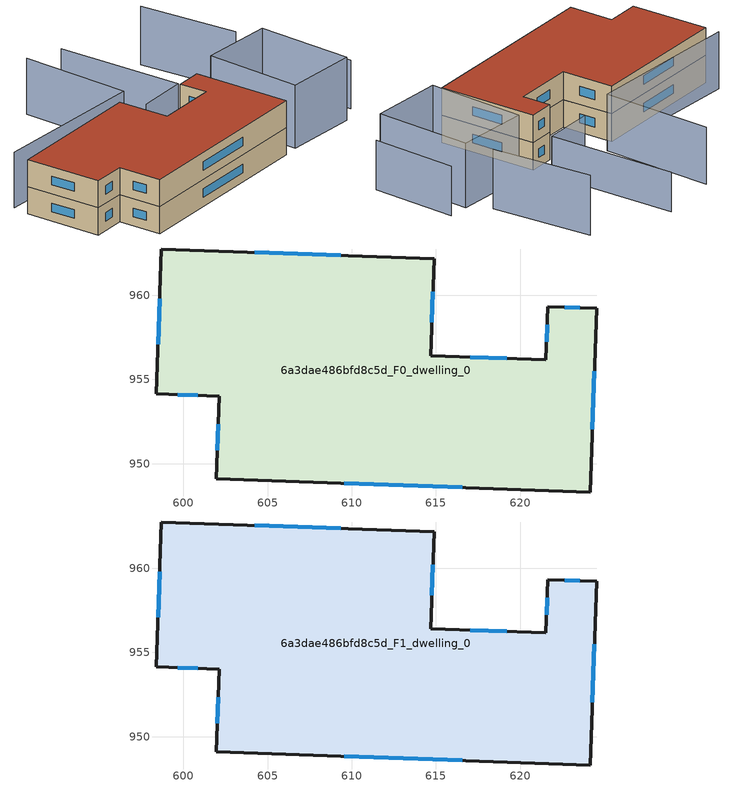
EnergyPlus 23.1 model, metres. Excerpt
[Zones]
6a3dae486bfd8c5d_F0_dwelling_0
 floor ground (EU_floor_Construction): 624.54,959.21 624.16,948.31 601.96,949.11 602.14,954.01 598.39,954.14 598.7,962.75 614.89,962.17 614.69,956.41 621.53,956.17 621.65,959.32 z0
 wall outside (EU_wall_Construction): 621.65,959.32 621.53,956.17 614.69,956.41 614.89,962.17 598.7,962.75 598.39,954.14 602.14,954.01 601.96,949.11 624.16,948.31 624.54,959.21 621.65,959.32 z0:3
 window (EU_Window_Construction): 621.61,958.24 621.57,957.25 / 623.55,959.25 622.64,959.28 / 624.29,952.04 624.41,955.48 / 609.56,948.84 616.56,948.59 / 602.08,952.33 602.02,950.78 / 599.67,954.1 600.86,954.05 / 598.59,959.8 598.5,957.09 / 609.35,962.36 604.24,962.55 / 614.76,958.38 614.82,960.2 / 619.19,956.25 617.03,956.33 z1.03:1.97
6a3dae486bfd8c5d_F1_dwelling_0
 floor to 6a3dae486bfd8c5d_F0_dwelling_0 (EU_floor_Construction): 624.54,959.21 624.15,948.31 601.96,949.11 602.14,954.01 598.39,954.14 598.7,962.75 614.89,962.17 614.69,956.41 621.53,956.17 621.65,959.32 z3
 wall outside (EU_wall_Construction): 621.65,959.32 621.53,956.17 614.69,956.41 614.89,962.17 598.7,962.75 598.39,954.14 602.14,954.01 601.96,949.11 624.16,948.31 624.54,959.21 621.65,959.32 z3:6
 window (EU_Window_Construction): 621.61,958.24 621.57,957.25 / 623.55,959.25 622.64,959.28 / 624.29,952.04 624.41,955.48 / 609.56,948.84 616.56,948.59 / 602.08,952.33 602.02,950.78 / 599.67,954.1 600.86,954.05 / 598.59,959.8 598.5,957.09 / 609.35,962.36 604.24,962.55 / 614.76,958.38 614.82,960.2 / 619.19,956.25 617.03,956.33 z4.03:4.97
 roof outside (EU_roof_Construction): 624.16,948.31 624.54,959.21 621.65,959.32 621.53,956.17 614.69,956.41 614.89,962.17 598.7,962.75 598.39,954.14 602.14,954.01 601.96,949.11 z6
shading: 636.59,948.63 637.53,958.01 z0:5.4; 635.24,958.24 634.09,947.5 / 634.09,947.5 625.89,948.38 / 625.89,948.38 627.03,959.12 / 627.03,959.12 635.24,958.24 z0:7; 633.99,960.64 633.84,971.83 z0:6.5; 625.13,975.66 624.62,961.42 / 624.62,961.42 618.92,961.62 z0:4.3; 618.03,975.22 616.92,962.97 / 616.92,962.97 599.13,964.59 z0:6.2
[Building]
EU S2 Campaign: North Axis=0; Terrain=City; Solar Distribution=FullExterior
[Site:Location]
Cape.Town.Intl.AP: Latitude=-33.965; Longitude=18.602; Time Zone=2; Elevation=46
[SizingPeriod:WeatherFileDays]
AnnualSizingPeriod: Begin Month=1; Begin Day of Month=1; End Month=12; End Day of Month=31; Day of Week for Start Day=Monday; Use Weather File Daylight Saving Period=No; Use Weather File Rain and Snow Indicators=No
[MATERIAL]
EU_InternalMass_Material: Roughness=MediumRough; Thickness=0.1; Conductivity=1; Density=1800; Specific Heat=900; Thermal Absorptance=0.9; Solar Absorptance=0.7; Visible Absorptance=0.7
[MATERIAL:NOMASS] Roughness=MediumRough; Thermal Absorptance=0.9; Solar Absorptance=0.7; Visible Absorptance=0.7
Name | Thermal Resistance
EU_wall_NoMass | 0.493876
EU_roof_NoMass | 0.449382
EU_floor_NoMass | 1.25
[WINDOWMATERIAL:SIMPLEGLAZINGSYSTEM]
EU_Window_SimpleGlazing: UFactor=4.4; Solar Heat Gain Coefficient=0.85; Visible Transmittance=0.85
[CONSTRUCTION]
EU_wall_Construction: EU_wall_NoMass
EU_roof_Construction: EU_roof_NoMass
EU_floor_Construction: EU_floor_NoMass
EU_Window_Construction: EU_Window_SimpleGlazing
EU_InternalMass_Construction: EU_InternalMass_Material
[ZONE] Type=1; Multiplier=1; Ceiling Height=autocalculate; Floor Area=autocalculate; Part of Total Floor Area=Yes
Name | Volume
6a3dae486bfd8c5d_F0_dwelling_0 | 856.001
6a3dae486bfd8c5d_F1_dwelling_0 | 856
[INTERNALMASS] Construction=EU_InternalMass_Construction; Surface Area=285.334
Name | Zone or ZoneList
6a3dae486bfd8c5d_F0_dwelling_0_EU_InternalMass | 6a3dae486bfd8c5d_F0_dwelling_0
6a3dae486bfd8c5d_F1_dwelling_0_EU_InternalMass | 6a3dae486bfd8c5d_F1_dwelling_0
[OTHEREQUIPMENT] Fuel Type=Electricity; Design Level Calculation Method=Watts/Area; Power per Zone Floor Area=1; Fraction Latent=0; Fraction Radiant=0; Fraction Lost=0; Carbon Dioxide Generation Rate=0; EndUse Subcategory=EU_Step8_InternalGains
Name | Zone or ZoneList or Space or SpaceList | Schedule
EU_Step8_InternalGain_6a3dae486bfd8c5d_F0_dwelling_0_f000 | 6a3dae486bfd8c5d_F0_dwelling_0 | EU_Step8_GainSchedule_6a3dae486bfd8c5d_F0_dwelling_0_f000
EU_Step8_InternalGain_6a3dae486bfd8c5d_F1_dwelling_0_f000 | 6a3dae486bfd8c5d_F1_dwelling_0 | EU_Step8_GainSchedule_6a3dae486bfd8c5d_F1_dwelling_0_f000
[ZONEVENTILATION:DESIGNFLOWRATE] Schedule=EU_AlwaysOn; Design Flow Rate Calculation Method=AirChanges/Hour; Air Changes per Hour=0.64; Ventilation Type=Natural; Fan Pressure Rise=0; Fan Total Efficiency=1; Constant Term Coefficient=1; Temperature Term Coefficient=0; Velocity Term Coefficient=0; Velocity Squared Term Coefficient=0; Minimum Indoor Temperature=-100; Maximum Indoor Temperature=100; Delta Temperature=-100; Minimum Outdoor Temperature=-100; Maximum Outdoor Temperature=100; Maximum Wind Speed=40
Name | Zone or ZoneList or Space or SpaceList
EU_ConstantAir_6a3dae486bfd8c5d_F0_dwelling_0 | 6a3dae486bfd8c5d_F0_dwelling_0
EU_ConstantAir_6a3dae486bfd8c5d_F1_dwelling_0 | 6a3dae486bfd8c5d_F1_dwelling_0
[HVACTEMPLATE:THERMOSTAT] Constant Heating Setpoint=20; Constant Cooling Setpoint=50
EU_HeatOnly_6a3dae486bfd8c5d_F0_dwelling_0; EU_HeatOnly_6a3dae486bfd8c5d_F1_dwelling_0
[HVACTEMPLATE:ZONE:IDEALLOADSAIRSYSTEM] System Availability Schedule=EU_AlwaysOn; Maximum Heating Supply Air Temperature=50; Minimum Cooling Supply Air Temperature=13; Maximum Heating Supply Air Humidity Ratio=0.0156; Minimum Cooling Supply Air Humidity Ratio=0.0077; Heating Limit=NoLimit; Cooling Limit=NoLimit; Heating Availability Schedule=EU_AlwaysOn; Cooling Availability Schedule=EU_CoolingOff; Dehumidification Control Type=ConstantSensibleHeatRatio; Cooling Sensible Heat Ratio=0.7; Dehumidification Setpoint=60; Humidification Control Type=None; Humidification Setpoint=30; Outdoor Air Method=None; Outdoor Air Flow Rate per Person=0.00944; Outdoor Air Flow Rate per Zone Floor Area=0; Outdoor Air Flow Rate per Zone=0; Demand Controlled Ventilation Type=None; Outdoor Air Economizer Type=NoEconomizer; Heat Recovery Type=None; Sensible Heat Recovery Effectiveness=0.7; Latent Heat Recovery Effectiveness=0.65
Name | Template Thermostat
6a3dae486bfd8c5d_F0_dwelling_0 | EU_HeatOnly_6a3dae486bfd8c5d_F0_dwelling_0
6a3dae486bfd8c5d_F1_dwelling_0 | EU_HeatOnly_6a3dae486bfd8c5d_F1_dwelling_0
[SIZING:ZONE] Zone Cooling Design Supply Air Temperature Input Method=SupplyAirTemperature; Zone Cooling Design Supply Air Temperature=13; Zone Heating Design Supply Air Temperature Input Method=SupplyAirTemperature; Zone Heating Design Supply Air Temperature=50; Zone Cooling Design Supply Air Humidity Ratio=0.008; Zone Heating Design Supply Air Humidity Ratio=0.008; Cooling Design Air Flow Method=DesignDay; Cooling Design Air Flow Rate=0; Cooling Minimum Air Flow per Zone Floor Area=0.000762; Cooling Minimum Air Flow=0; Cooling Minimum Air Flow Fraction=0.2; Heating Design Air Flow Method=DesignDay; Heating Design Air Flow Rate=0; Heating Maximum Air Flow per Zone Floor Area=0.002032; Heating Maximum Air Flow=0.141576; Heating Maximum Air Flow Fraction=0.3; Account for Dedicated Outdoor Air System=No; Dedicated Outdoor Air System Control Strategy=NeutralSupplyAir; Dedicated Outdoor Air Low Setpoint Temperature for Design=autosize; Dedicated Outdoor Air High Setpoint Temperature for Design=autosize; Zone Load Sizing Method=Sensible Load Only No Latent Load; Zone Latent Cooling Design Supply Air Humidity Ratio Input Method=HumidityRatioDifference; Zone Cooling Design Supply Air Humidity Ratio Difference=0.005; Zone Latent Heating Design Supply Air Humidity Ratio Input Method=HumidityRatioDifference; Zone Humidification Design Supply Air Humidity Ratio Difference=0.005
6a3dae486bfd8c5d_F0_dwelling_0; 6a3dae486bfd8c5d_F1_dwelling_0
[SCHEDULE:CONSTANT]
Name | Hourly Value
EU_AlwaysOn | 1
EU_CoolingOff | 0
[SCHEDULE:FILE] Column Number=1; Rows to Skip at Top=0; Number of Hours of Data=8760; Column Separator=Comma; Interpolate to Timestep=No; Minutes per Item=60; Adjust Schedule for Daylight Savings=Yes
Name | File
EU_Step8_GainSchedule_6a3dae486bfd8c5d_F0_dwelling_0_f000 | ../../schedules/6a3dae486bfd8c5d/6a3dae486bfd8c5d_F0_dwelling_0_f000_gain.csv
EU_Step8_GainSchedule_6a3dae486bfd8c5d_F1_dwelling_0_f000 | ../../schedules/6a3dae486bfd8c5d/6a3dae486bfd8c5d_F1_dwelling_0_f000_gain.csv
